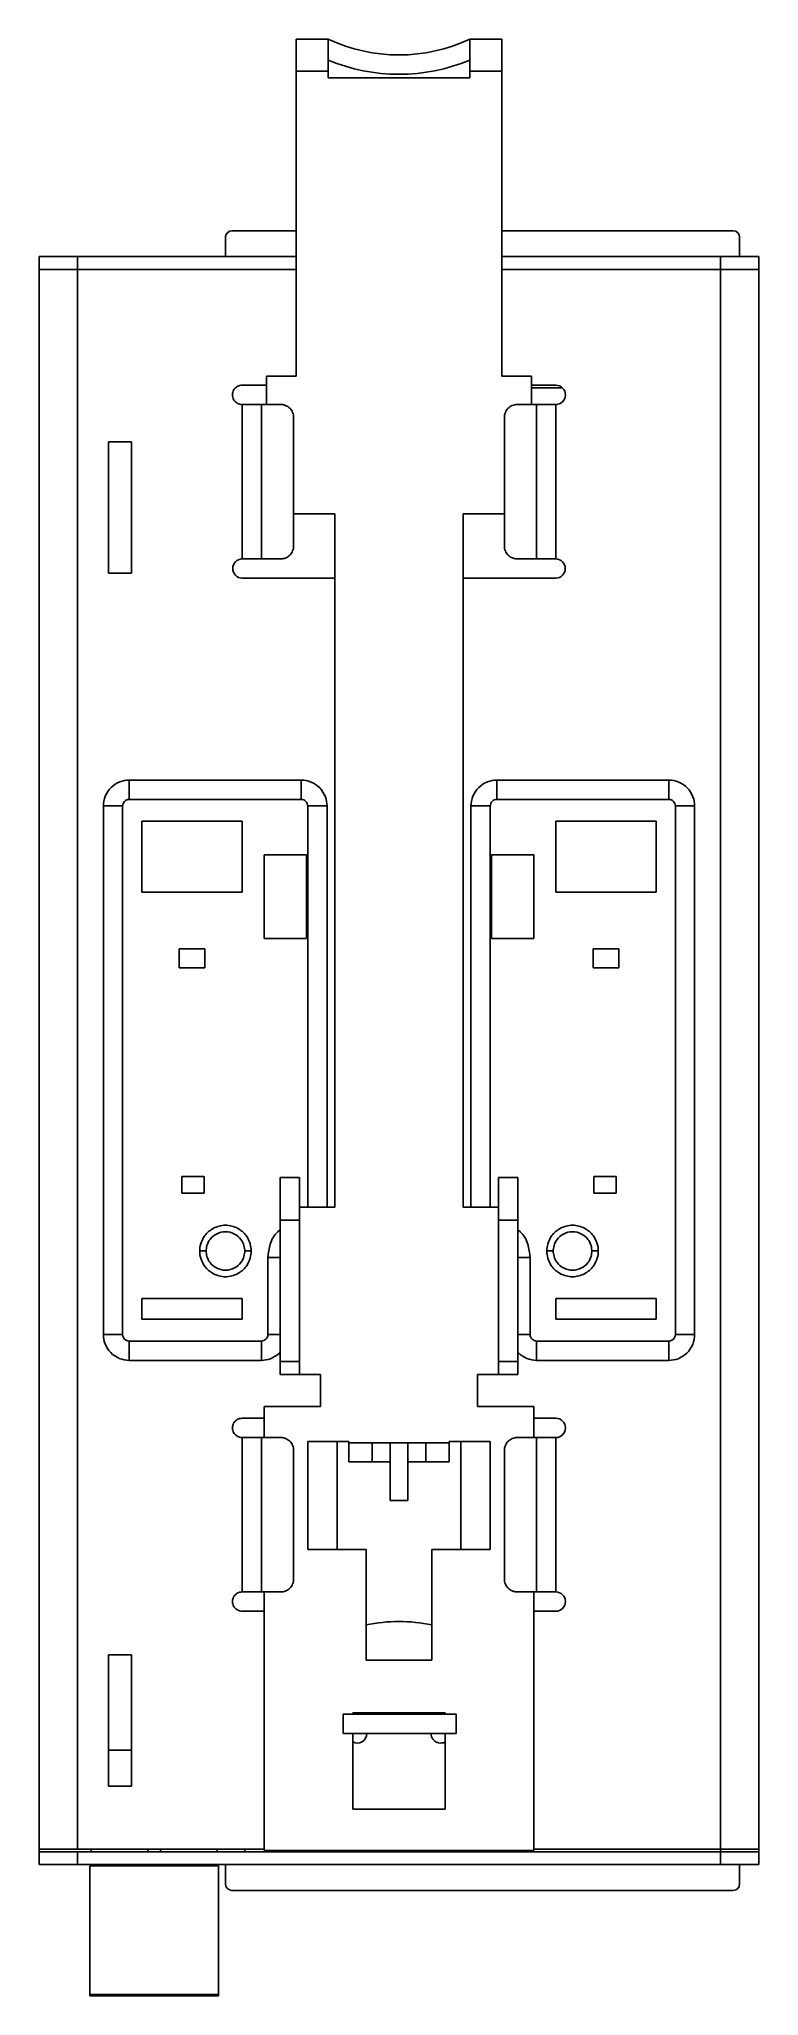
# Model space of a CAD drawing. Header units: millimetres. Extents: x 4 to 60, y 4 to 156.
import ezdxf

# ---------------------------------------------------------------- set-up
doc = ezdxf.new("R2010")
doc.units = ezdxf.units.MM

msp = doc.modelspace()

# ---------------------------------------------------------------- linework, layer by layer
at = {"color": 7, "linetype": 'Continuous', "lineweight": 25}
for p, q in [((26.7, 156.3), (24.2, 156.3)), ((24.2, 156.3), (24.2, 153.8)), ((26.7, 156.3), (26.68, 156.25)), ((26.7, 156.25), (26.68, 156.25)), ((26.7, 153.8), (26.7, 156.25)), ((40.2, 156.3), (37.7, 156.3)), ((37.7, 156.3), (37.72, 156.25)), ((37.72, 156.25), (37.7, 156.25)), ((37.7, 156.25), (37.7, 153.8)), ((40.2, 153.8), (40.2, 156.3)), ((24.2, 153.8), (24.2, 130.1)), ((24.2, 153.8), (26.7, 153.8)), ((26.7, 153.3), (26.7, 153.8)), ((37.7, 153.8), (37.7, 153.3)), ((37.7, 153.8), (40.2, 153.8)), ((40.2, 130.1), (40.2, 153.8)), ((37.7, 153.3), (26.7, 153.3)), ((18.7, 140.9), (18.7, 139.4)), ((24.2, 141.4), (19.2, 141.4)), ((58.2, 141.4), (40.2, 141.4)), ((58.7, 140.9), (58.7, 139.4)), ((4.2, 138.4), (4.2, 139.4)), ((7.2, 139.4), (4.2, 139.4)), ((7.2, 139.4), (7.2, 138.4)), ((24.2, 139.4), (7.2, 139.4)), ((57.2, 139.4), (40.2, 139.4)), ((57.2, 138.4), (57.2, 139.4)), ((60.2, 139.4), (57.2, 139.4)), ((60.2, 139.4), (60.2, 138.4)), ((7.2, 138.4), (4.2, 138.4)), ((4.2, 138.4), (4.2, 15.6)), ((24.2, 138.4), (7.2, 138.4)), ((7.2, 138.4), (7.2, 15.6)), ((57.2, 138.4), (40.2, 138.4)), ((60.2, 138.4), (57.2, 138.4)), ((57.2, 138.4), (57.2, 15.6)), ((60.2, 138.4), (60.2, 15.6)), ((21.9, 129.4), (20, 129.4)), ((21.9, 130.1), (21.9, 127.9)), ((24.2, 130.1), (21.9, 130.1)), ((42.5, 130.1), (40.2, 130.1)), ((42.5, 127.9), (42.5, 130.1)), ((44.4, 129.4), (42.5, 129.4)), ((20, 127.9), (20, 115.9)), ((21.5, 127.9), (21.5, 115.9)), ((21.5, 127.9), (23, 127.9)), ((41.4, 127.9), (42.9, 127.9)), ((44.91, 129.2), (42.5, 129.2)), ((42.9, 115.9), (42.9, 127.9)), ((44.4, 127.9), (44.4, 115.9)), ((24, 126.9), (24, 116.9)), ((40.4, 116.9), (40.4, 126.9)), ((9.6, 125), (9.6, 114.8)), ((11.4, 125), (9.6, 125)), ((11.4, 114.8), (11.4, 125)), ((24, 119.4), (27.2, 119.4)), ((27.2, 119.4), (27.2, 65.5)), ((37.2, 119.4), (40.4, 119.4)), ((37.2, 65.5), (37.2, 119.4)), ((23, 115.9), (21.5, 115.9)), ((42.9, 115.9), (41.4, 115.9)), ((9.6, 114.8), (11.4, 114.8)), ((20, 114.4), (27.2, 114.4)), ((37.2, 114.4), (44.4, 114.4)), ((24.6, 98.7), (11.2, 98.7)), ((24.6, 98.7), (24.6, 97.2)), ((53.2, 98.7), (39.8, 98.7)), ((53.2, 98.7), (53.2, 97.2)), ((9.2, 96.7), (9.2, 55.6)), ((9.2, 96.7), (10.7, 96.7)), ((10.7, 96.7), (10.7, 55.6)), ((24.6, 97.2), (11.2, 97.2)), ((26.6, 65.5), (26.6, 96.7)), ((37.8, 96.7), (37.8, 65.5)), ((37.8, 96.7), (39.3, 96.7)), ((53.2, 97.2), (39.8, 97.2)), ((53.7, 55.6), (53.7, 96.7)), ((55.2, 55.6), (55.2, 96.7)), ((12.2, 95.5), (12.2, 90)), ((20, 95.5), (12.2, 95.5)), ((20, 90), (20, 95.5)), ((44.4, 95.5), (44.4, 90)), ((52.2, 95.5), (44.4, 95.5)), ((52.2, 90), (52.2, 95.5)), ((21.7, 92.9), (21.7, 86.4)), ((25, 92.9), (21.7, 92.9)), ((25, 86.4), (25, 92.9)), ((39.4, 92.9), (39.4, 86.4)), ((42.7, 92.9), (39.4, 92.9)), ((42.7, 86.4), (42.7, 92.9)), ((12.2, 90), (20, 90)), ((44.4, 90), (52.2, 90)), ((15.1, 85.6), (15.1, 84.1)), ((17.1, 85.6), (15.1, 85.6)), ((17.1, 84.1), (17.1, 85.6)), ((21.7, 86.4), (25, 86.4)), ((39.4, 86.4), (42.7, 86.4)), ((47.3, 85.6), (47.3, 84.1)), ((49.3, 85.6), (47.3, 85.6)), ((49.3, 84.1), (49.3, 85.6)), ((15.1, 84.1), (17.1, 84.1)), ((47.3, 84.1), (49.3, 84.1)), ((15.31, 67.89), (15.31, 66.6)), ((17.04, 67.89), (15.31, 67.89)), ((17.04, 66.6), (17.04, 67.89)), ((22.95, 67.8), (22.95, 64.5)), ((24.45, 67.8), (22.95, 67.8)), ((24.45, 67.8), (24.45, 64.5)), ((41.45, 67.8), (39.95, 67.8)), ((39.95, 64.5), (39.95, 67.8)), ((41.45, 64.5), (41.45, 67.8)), ((47.36, 67.89), (47.36, 66.6)), ((49.09, 67.89), (47.36, 67.89)), ((49.09, 66.6), (49.09, 67.89)), ((15.31, 66.6), (17.04, 66.6)), ((27.2, 65.5), (24.45, 65.5)), ((39.95, 65.5), (37.2, 65.5)), ((47.36, 66.6), (49.09, 66.6)), ((22.95, 64.5), (24.45, 64.5)), ((22.95, 64.5), (22.95, 53.5)), ((24.45, 64.5), (24.45, 53.5)), ((39.95, 53.5), (39.95, 64.5)), ((41.45, 64.5), (39.95, 64.5)), ((41.45, 53.5), (41.45, 64.5)), ((22, 55.6), (22, 61.6)), ((42.4, 61.6), (42.4, 55.6)), ((12.2, 58.4), (12.2, 56.8)), ((20, 58.4), (12.2, 58.4)), ((20, 56.8), (20, 58.4)), ((44.4, 58.4), (44.4, 56.8)), ((52.2, 58.4), (44.4, 58.4)), ((52.2, 56.8), (52.2, 58.4)), ((12.2, 56.8), (20, 56.8)), ((44.4, 56.8), (52.2, 56.8)), ((11.2, 55.1), (21.5, 55.1)), ((11.2, 53.6), (11.2, 55.1)), ((42.9, 55.1), (53.2, 55.1)), ((42.9, 53.6), (42.9, 55.1)), ((55.2, 55.6), (53.7, 55.6)), ((11.2, 53.6), (21.5, 53.6)), ((22.9, 54.17), (22.95, 54.23)), ((24.45, 53.5), (22.95, 53.5)), ((22.95, 53.5), (22.95, 52.5)), ((24.45, 53.5), (24.45, 52.5)), ((41.45, 53.5), (39.95, 53.5)), ((39.95, 52.5), (39.95, 53.5)), ((41.45, 52.5), (41.45, 53.5)), ((42.9, 53.6), (53.2, 53.6)), ((22.95, 52.5), (24.45, 52.5)), ((24.45, 52.5), (26.1, 52.5)), ((26.1, 52.5), (26.1, 50)), ((38.3, 50), (38.3, 52.5)), ((38.3, 52.5), (39.95, 52.5)), ((41.45, 52.5), (39.95, 52.5)), ((21.7, 49.1), (20, 49.1)), ((21.7, 50), (21.7, 47.6)), ((26.1, 50), (21.7, 50)), ((42.7, 50), (38.3, 50)), ((42.7, 47.6), (42.7, 50)), ((44.4, 49.1), (42.7, 49.1)), ((20, 47.6), (20, 35.6)), ((21.5, 47.6), (21.5, 35.6)), ((21.5, 47.6), (23, 47.6)), ((25.1, 47.3), (28.3, 47.3)), ((25.1, 38.9), (25.1, 47.3)), ((27.4, 38.9), (27.4, 47.3)), ((28.3, 47.2), (28.3, 47.3)), ((28.3, 45.7), (28.3, 47.2)), ((28.3, 47.2), (30.1, 47.2)), ((30.1, 45.7), (30.1, 47.2)), ((30.1, 47.2), (31.5, 47.2)), ((31.5, 47.2), (31.5, 42.7)), ((31.5, 47.2), (32.9, 47.2)), ((32.9, 47.2), (32.9, 42.7)), ((32.9, 47.2), (34.3, 47.2)), ((34.3, 45.7), (34.3, 47.2)), ((34.3, 47.2), (36.1, 47.2)), ((36.1, 47.3), (39.3, 47.3)), ((36.1, 47.3), (36.1, 47.2)), ((36.1, 45.7), (36.1, 47.2)), ((37, 47.3), (37, 38.9)), ((39.3, 47.3), (39.3, 38.9)), ((41.4, 47.6), (42.9, 47.6)), ((42.9, 35.6), (42.9, 47.6)), ((44.4, 47.6), (44.4, 35.6)), ((24, 46.6), (24, 36.6)), ((28.3, 45.7), (30.1, 45.7)), ((30.1, 45.7), (31.5, 45.7)), ((32.9, 45.7), (34.3, 45.7)), ((34.3, 45.7), (36.1, 45.7)), ((40.4, 36.6), (40.4, 46.6)), ((32.9, 42.7), (31.5, 42.7)), ((29.65, 38.9), (25.1, 38.9)), ((29.65, 30.3), (29.65, 38.9)), ((34.75, 38.9), (34.75, 30.3)), ((39.3, 38.9), (34.75, 38.9)), ((23, 35.6), (21.5, 35.6)), ((21.7, 35.6), (21.7, 15.5)), ((42.9, 35.6), (41.4, 35.6)), ((42.7, 15.5), (42.7, 35.6)), ((20, 34.1), (21.7, 34.1)), ((42.7, 34.1), (44.4, 34.1)), ((9.6, 30.7), (9.6, 20.5)), ((11.4, 30.7), (9.6, 30.7)), ((11.4, 20.5), (11.4, 30.7)), ((34.75, 30.3), (29.65, 30.3)), ((27.85, 24.6), (27.85, 26.1)), ((28.6, 26.2), (35.8, 26.2)), ((28.6, 26.1), (28.6, 26.2)), ((35.8, 26.2), (35.8, 26.1)), ((36.65, 26.1), (36.65, 24.6)), ((28.6, 18.7), (28.6, 24.6)), ((35.8, 24.6), (35.8, 18.7)), ((11.4, 23.3), (9.6, 23.3)), ((9.6, 20.5), (11.4, 20.5)), ((35.8, 18.7), (28.6, 18.7)), ((4.2, 15.6), (4.2, 15.4)), ((7.2, 15.6), (4.2, 15.6)), ((4.2, 14.4), (4.2, 15.4)), ((4.2, 15.4), (7.2, 15.4)), ((21.7, 15.6), (7.2, 15.6)), ((7.2, 15.4), (7.2, 14.4)), ((7.2, 15.4), (57.2, 15.4)), ((8.25, 15.6), (8.25, 15.4)), ((12.65, 15.4), (12.65, 15.6)), ((13.65, 15.6), (13.65, 15.4)), ((18.05, 15.4), (18.05, 15.6)), ((20.2, 15.4), (20.2, 15.6)), ((21.7, 15.5), (42.7, 15.5)), ((57.2, 15.6), (42.7, 15.6)), ((57.2, 15.6), (57.2, 15.4)), ((60.2, 15.6), (57.2, 15.6)), ((57.2, 14.4), (57.2, 15.4)), ((57.2, 15.4), (60.2, 15.4)), ((60.2, 15.6), (60.2, 15.4)), ((60.2, 15.4), (60.2, 14.4)), ((4.2, 14.4), (7.2, 14.4)), ((7.2, 14.4), (57.2, 14.4)), ((8.15, 4.3), (8.15, 14.3)), ((8.15, 14.3), (18.15, 14.3)), ((8.25, 14.4), (8.25, 14.3)), ((12.65, 14.3), (12.65, 14.4)), ((13.65, 14.4), (13.65, 14.3)), ((18.05, 14.3), (18.05, 14.4)), ((18.15, 4.3), (18.15, 14.3)), ((18.7, 12.9), (18.7, 14.4)), ((57.2, 14.4), (60.2, 14.4)), ((58.7, 12.9), (58.7, 14.4)), ((19.2, 12.4), (58.2, 12.4)), ((18.15, 4.3), (8.15, 4.3)), ((8.15, 4.3), (8.15, 4.2)), ((8.15, 4.2), (18.15, 4.2)), ((18.15, 4.2), (18.15, 4.3))]:
    msp.add_line(p, q, dxfattribs=at)
at = {"color": 8, "linetype": 'Continuous', "lineweight": 25}
for p, q in [((25.1, 65.5), (25.1, 96.7)), ((39.3, 96.7), (39.3, 65.5)), ((41.45, 61.6), (42.4, 61.6)), ((22.95, 55.6), (22, 55.6))]:
    msp.add_line(p, q, dxfattribs=at)
at = {"color": 7, "linetype": 'Continuous', "lineweight": 25}
for centre, radius, start, end in [((32.2, 167.97), 12.9, 244.7634, 295.2366), ((32.2, 167.97), 14.4, 247.4883, 292.5117), ((19.2, 140.9), 0.5, 90, 180), ((58.2, 140.9), 0.5, 0, 90), ((44.4, 128.65), 0.75, 270, 90), ((20.02, 115.15), 0.75, 91.4697, 268.5298), ((44.38, 115.15), 0.75, 271.4702, 88.5303), ((44.4, 48.35), 0.75, 270, 90), ((44.4, 34.85), 0.75, 270, 90), ((32.2, 20.98), 12.32, 78.053, 101.947), ((28.95, 24.6), 0.75, 242.1819, 360), ((19.2, 12.9), 0.5, 180, 270), ((58.2, 12.9), 0.5, 270, 360)]:
    msp.add_arc(centre, radius, start, end, dxfattribs=at)
for points, knots in [([(20, 129.4), (19.94, 129.4), (19.87, 129.39), (19.71, 129.35), (19.63, 129.31), (19.47, 129.19), (19.39, 129.11), (19.28, 128.9), (19.25, 128.78), (19.25, 128.53), (19.28, 128.4), (19.39, 128.19), (19.47, 128.11), (19.63, 127.99), (19.71, 127.95), (19.87, 127.91), (19.94, 127.9), (20, 127.9)], [0, 0, 0, 0, 0.125, 0.125, 0.25, 0.25, 0.375, 0.375, 0.5, 0.5, 0.625, 0.625, 0.75, 0.75, 0.875, 0.875, 1, 1, 1, 1]), ([(20, 127.9), (20, 127.9), (20, 127.9), (20.02, 127.9), (20.04, 127.9), (20.07, 127.9), (20.13, 127.9), (20.24, 127.9), (20.43, 127.9), (20.66, 127.9), (20.89, 127.9), (21.11, 127.9), (21.3, 127.9), (21.43, 127.9), (21.5, 127.9)], [0, 0, 0, 0, 0.050276, 0.100122, 0.149848, 0.199769, 0.250192, 0.37489, 0.500052, 0.624749, 0.749911, 0.833414, 0.916292, 1, 1, 1, 1]), ([(23, 127.9), (23.03, 127.9), (23.1, 127.9), (23.2, 127.88), (23.29, 127.86), (23.41, 127.81), (23.56, 127.74), (23.71, 127.61), (23.84, 127.46), (23.93, 127.29), (23.99, 127.1), (24, 126.97), (24, 126.9)], [0, 0, 0, 0, 0.062865, 0.125117, 0.187367, 0.250227, 0.375195, 0.500152, 0.625118, 0.750076, 0.87504, 1, 1, 1, 1]), ([(40.4, 126.9), (40.4, 126.93), (40.4, 127), (40.42, 127.1), (40.44, 127.19), (40.49, 127.31), (40.56, 127.46), (40.69, 127.61), (40.84, 127.74), (41.01, 127.83), (41.2, 127.89), (41.33, 127.9), (41.4, 127.9)], [0, 0, 0, 0, 0.062865, 0.125117, 0.187367, 0.250227, 0.375195, 0.500152, 0.625118, 0.750076, 0.87504, 1, 1, 1, 1]), ([(44.4, 127.9), (44.4, 127.9), (44.36, 127.9), (44.21, 127.9), (44.1, 127.9), (43.82, 127.9), (43.66, 127.9), (43.29, 127.9), (43.1, 127.9), (42.9, 127.9)], [0, 0, 0, 0, 0.25, 0.25, 0.5, 0.5, 0.75, 0.75, 1, 1, 1, 1]), ([(20, 115.9), (20, 115.9), (20.04, 115.9), (20.19, 115.9), (20.3, 115.9), (20.58, 115.9), (20.74, 115.9), (21.11, 115.9), (21.3, 115.9), (21.5, 115.9)], [0, 0, 0, 0, 0.25, 0.25, 0.5, 0.5, 0.75, 0.75, 1, 1, 1, 1]), ([(24, 116.9), (24, 116.87), (24, 116.8), (23.98, 116.7), (23.96, 116.61), (23.91, 116.49), (23.84, 116.34), (23.71, 116.19), (23.56, 116.06), (23.39, 115.97), (23.2, 115.91), (23.07, 115.9), (23, 115.9)], [0, 0, 0, 0, 0.062865, 0.125117, 0.187367, 0.250227, 0.375195, 0.500152, 0.625118, 0.750076, 0.87504, 1, 1, 1, 1]), ([(41.4, 115.9), (41.37, 115.9), (41.3, 115.9), (41.2, 115.92), (41.11, 115.94), (40.99, 115.99), (40.84, 116.06), (40.69, 116.19), (40.56, 116.34), (40.47, 116.51), (40.41, 116.7), (40.4, 116.83), (40.4, 116.9)], [0, 0, 0, 0, 0.062865, 0.125117, 0.187367, 0.250227, 0.375195, 0.500152, 0.625118, 0.750076, 0.87504, 1, 1, 1, 1]), ([(44.4, 115.9), (44.4, 115.9), (44.4, 115.9), (44.38, 115.9), (44.36, 115.9), (44.33, 115.9), (44.27, 115.9), (44.16, 115.9), (43.97, 115.9), (43.74, 115.9), (43.51, 115.9), (43.29, 115.9), (43.1, 115.9), (42.97, 115.9), (42.9, 115.9)], [0, 0, 0, 0, 0.050276, 0.100122, 0.149848, 0.199769, 0.250192, 0.37489, 0.500052, 0.624749, 0.749911, 0.833414, 0.916292, 1, 1, 1, 1]), ([(11.2, 97.2), (11.2, 97.38), (11.2, 97.57), (11.2, 97.94), (11.2, 98.11), (11.2, 98.41), (11.2, 98.52), (11.2, 98.67), (11.2, 98.7), (11.2, 98.7)], [0, 0, 0, 0, 0.25, 0.25, 0.5, 0.5, 0.75, 0.75, 1, 1, 1, 1]), ([(39.8, 97.2), (39.8, 97.38), (39.8, 97.57), (39.8, 97.94), (39.8, 98.11), (39.8, 98.41), (39.8, 98.52), (39.8, 98.67), (39.8, 98.7), (39.8, 98.7)], [0, 0, 0, 0, 0.25, 0.25, 0.5, 0.5, 0.75, 0.75, 1, 1, 1, 1]), ([(10.7, 96.7), (10.7, 96.76), (10.71, 96.82), (10.76, 96.95), (10.8, 97), (10.9, 97.1), (10.95, 97.14), (11.08, 97.19), (11.14, 97.2), (11.2, 97.2)], [0, 0, 0, 0, 0.25, 0.25, 0.5, 0.5, 0.75, 0.75, 1, 1, 1, 1]), ([(24.6, 97.2), (24.66, 97.2), (24.72, 97.19), (24.85, 97.14), (24.9, 97.1), (25, 97), (25.04, 96.95), (25.09, 96.82), (25.1, 96.76), (25.1, 96.7)], [0, 0, 0, 0, 0.25, 0.25, 0.5, 0.5, 0.75, 0.75, 1, 1, 1, 1]), ([(25.1, 96.7), (25.28, 96.7), (25.47, 96.7), (25.84, 96.7), (26.01, 96.7), (26.31, 96.7), (26.42, 96.7), (26.57, 96.7), (26.6, 96.7), (26.6, 96.7)], [0, 0, 0, 0, 0.25, 0.25, 0.5, 0.5, 0.75, 0.75, 1, 1, 1, 1]), ([(39.3, 96.7), (39.3, 96.76), (39.31, 96.82), (39.36, 96.95), (39.4, 97), (39.5, 97.1), (39.55, 97.14), (39.68, 97.19), (39.74, 97.2), (39.8, 97.2)], [0, 0, 0, 0, 0.25, 0.25, 0.5, 0.5, 0.75, 0.75, 1, 1, 1, 1]), ([(53.2, 97.2), (53.26, 97.2), (53.32, 97.19), (53.45, 97.14), (53.5, 97.1), (53.6, 97), (53.64, 96.95), (53.69, 96.82), (53.7, 96.76), (53.7, 96.7)], [0, 0, 0, 0, 0.25, 0.25, 0.5, 0.5, 0.75, 0.75, 1, 1, 1, 1]), ([(53.7, 96.7), (53.88, 96.7), (54.07, 96.7), (54.44, 96.7), (54.61, 96.7), (54.91, 96.7), (55.02, 96.7), (55.17, 96.7), (55.2, 96.7), (55.2, 96.7)], [0, 0, 0, 0, 0.25, 0.25, 0.5, 0.5, 0.75, 0.75, 1, 1, 1, 1]), ([(20.7, 62.1), (20.7, 62.27), (20.68, 62.46), (20.56, 62.86), (20.46, 63.09), (20.14, 63.51), (19.92, 63.72), (19.36, 64.01), (19.03, 64.1), (18.37, 64.1), (18.04, 64.01), (17.48, 63.72), (17.26, 63.51), (16.94, 63.09), (16.84, 62.86), (16.72, 62.46), (16.7, 62.27), (16.7, 62.1)], [0, 0, 0, 0, 0.125, 0.125, 0.25, 0.25, 0.375, 0.375, 0.5, 0.5, 0.625, 0.625, 0.75, 0.75, 0.875, 0.875, 1, 1, 1, 1]), ([(47.7, 62.1), (47.7, 62.27), (47.68, 62.46), (47.56, 62.86), (47.46, 63.09), (47.14, 63.51), (46.92, 63.72), (46.36, 64.01), (46.03, 64.1), (45.37, 64.1), (45.04, 64.01), (44.48, 63.72), (44.26, 63.51), (43.94, 63.09), (43.84, 62.86), (43.72, 62.46), (43.7, 62.27), (43.7, 62.1)], [0, 0, 0, 0, 0.125, 0.125, 0.25, 0.25, 0.375, 0.375, 0.5, 0.5, 0.625, 0.625, 0.75, 0.75, 0.875, 0.875, 1, 1, 1, 1]), ([(17.2, 62.1), (17.2, 62.22), (17.22, 62.37), (17.3, 62.67), (17.38, 62.84), (17.62, 63.16), (17.79, 63.31), (18.2, 63.53), (18.45, 63.6), (18.95, 63.6), (19.2, 63.53), (19.61, 63.31), (19.78, 63.16), (20.02, 62.84), (20.1, 62.67), (20.18, 62.37), (20.2, 62.22), (20.2, 62.1)], [0, 0, 0, 0, 0.125, 0.125, 0.25, 0.25, 0.375, 0.375, 0.5, 0.5, 0.625, 0.625, 0.75, 0.75, 0.875, 0.875, 1, 1, 1, 1]), ([(44.2, 62.1), (44.2, 62.22), (44.22, 62.37), (44.3, 62.67), (44.38, 62.84), (44.62, 63.16), (44.79, 63.31), (45.2, 63.53), (45.45, 63.6), (45.95, 63.6), (46.2, 63.53), (46.61, 63.31), (46.78, 63.16), (47.02, 62.84), (47.1, 62.67), (47.18, 62.37), (47.2, 62.22), (47.2, 62.1)], [0, 0, 0, 0, 0.125, 0.125, 0.25, 0.25, 0.375, 0.375, 0.5, 0.5, 0.625, 0.625, 0.75, 0.75, 0.875, 0.875, 1, 1, 1, 1]), ([(16.7, 62.1), (16.7, 61.93), (16.72, 61.74), (16.84, 61.34), (16.94, 61.11), (17.26, 60.69), (17.48, 60.48), (18.04, 60.19), (18.37, 60.1), (19.03, 60.1), (19.36, 60.19), (19.92, 60.48), (20.14, 60.69), (20.46, 61.11), (20.56, 61.34), (20.68, 61.74), (20.7, 61.93), (20.7, 62.1)], [0, 0, 0, 0, 0.125, 0.125, 0.25, 0.25, 0.375, 0.375, 0.5, 0.5, 0.625, 0.625, 0.75, 0.75, 0.875, 0.875, 1, 1, 1, 1]), ([(16.7, 62.1), (16.7, 62.1), (16.71, 62.1), (16.76, 62.1), (16.8, 62.1), (16.9, 62.1), (16.95, 62.1), (17.08, 62.1), (17.14, 62.1), (17.2, 62.1)], [0, 0, 0, 0, 0.25, 0.25, 0.5, 0.5, 0.75, 0.75, 1, 1, 1, 1]), ([(20.2, 62.1), (20.2, 61.97), (20.18, 61.83), (20.1, 61.53), (20.02, 61.36), (19.78, 61.04), (19.61, 60.89), (19.2, 60.67), (18.95, 60.6), (18.45, 60.6), (18.2, 60.67), (17.79, 60.89), (17.62, 61.04), (17.38, 61.36), (17.3, 61.53), (17.22, 61.83), (17.2, 61.97), (17.2, 62.1)], [0, 0, 0, 0, 0.125, 0.125, 0.25, 0.25, 0.375, 0.375, 0.5, 0.5, 0.625, 0.625, 0.75, 0.75, 0.875, 0.875, 1, 1, 1, 1]), ([(20.7, 62.1), (20.7, 62.1), (20.69, 62.1), (20.64, 62.1), (20.6, 62.1), (20.5, 62.1), (20.45, 62.1), (20.32, 62.1), (20.26, 62.1), (20.2, 62.1)], [0, 0, 0, 0, 0.25, 0.25, 0.5, 0.5, 0.75, 0.75, 1, 1, 1, 1]), ([(43.7, 62.1), (43.7, 61.93), (43.72, 61.74), (43.84, 61.34), (43.94, 61.11), (44.26, 60.69), (44.48, 60.48), (45.04, 60.19), (45.37, 60.1), (46.03, 60.1), (46.36, 60.19), (46.92, 60.48), (47.14, 60.69), (47.46, 61.11), (47.56, 61.34), (47.68, 61.74), (47.7, 61.93), (47.7, 62.1)], [0, 0, 0, 0, 0.125, 0.125, 0.25, 0.25, 0.375, 0.375, 0.5, 0.5, 0.625, 0.625, 0.75, 0.75, 0.875, 0.875, 1, 1, 1, 1]), ([(43.7, 62.1), (43.7, 62.1), (43.71, 62.1), (43.76, 62.1), (43.8, 62.1), (43.9, 62.1), (43.95, 62.1), (44.08, 62.1), (44.14, 62.1), (44.2, 62.1)], [0, 0, 0, 0, 0.25, 0.25, 0.5, 0.5, 0.75, 0.75, 1, 1, 1, 1]), ([(47.2, 62.1), (47.2, 61.97), (47.18, 61.83), (47.1, 61.53), (47.02, 61.36), (46.78, 61.04), (46.61, 60.89), (46.2, 60.67), (45.95, 60.6), (45.45, 60.6), (45.2, 60.67), (44.79, 60.89), (44.62, 61.04), (44.38, 61.36), (44.3, 61.53), (44.22, 61.83), (44.2, 61.97), (44.2, 62.1)], [0, 0, 0, 0, 0.125, 0.125, 0.25, 0.25, 0.375, 0.375, 0.5, 0.5, 0.625, 0.625, 0.75, 0.75, 0.875, 0.875, 1, 1, 1, 1]), ([(47.7, 62.1), (47.7, 62.1), (47.69, 62.1), (47.64, 62.1), (47.6, 62.1), (47.5, 62.1), (47.45, 62.1), (47.32, 62.1), (47.26, 62.1), (47.2, 62.1)], [0, 0, 0, 0, 0.25, 0.25, 0.5, 0.5, 0.75, 0.75, 1, 1, 1, 1]), ([(10.7, 55.6), (10.52, 55.6), (10.33, 55.6), (9.96, 55.6), (9.79, 55.6), (9.49, 55.6), (9.38, 55.6), (9.23, 55.6), (9.2, 55.6), (9.2, 55.6)], [0, 0, 0, 0, 0.25, 0.25, 0.5, 0.5, 0.75, 0.75, 1, 1, 1, 1]), ([(11.2, 55.1), (11.14, 55.1), (11.08, 55.11), (10.95, 55.16), (10.9, 55.2), (10.8, 55.3), (10.76, 55.35), (10.71, 55.48), (10.7, 55.54), (10.7, 55.6)], [0, 0, 0, 0, 0.25, 0.25, 0.5, 0.5, 0.75, 0.75, 1, 1, 1, 1]), ([(22, 55.6), (22, 55.54), (21.99, 55.48), (21.94, 55.35), (21.9, 55.3), (21.8, 55.2), (21.75, 55.16), (21.62, 55.11), (21.56, 55.1), (21.5, 55.1)], [0, 0, 0, 0, 0.25, 0.25, 0.5, 0.5, 0.75, 0.75, 1, 1, 1, 1]), ([(21.5, 55.1), (21.5, 54.92), (21.5, 54.73), (21.5, 54.36), (21.5, 54.19), (21.5, 53.89), (21.5, 53.78), (21.5, 53.63), (21.5, 53.6), (21.5, 53.6)], [0, 0, 0, 0, 0.25, 0.25, 0.5, 0.5, 0.75, 0.75, 1, 1, 1, 1]), ([(42.9, 55.1), (42.84, 55.1), (42.78, 55.11), (42.65, 55.16), (42.6, 55.2), (42.5, 55.3), (42.46, 55.35), (42.41, 55.48), (42.4, 55.54), (42.4, 55.6)], [0, 0, 0, 0, 0.25, 0.25, 0.5, 0.5, 0.75, 0.75, 1, 1, 1, 1]), ([(53.7, 55.6), (53.7, 55.54), (53.69, 55.48), (53.64, 55.35), (53.6, 55.3), (53.5, 55.2), (53.45, 55.16), (53.32, 55.11), (53.26, 55.1), (53.2, 55.1)], [0, 0, 0, 0, 0.25, 0.25, 0.5, 0.5, 0.75, 0.75, 1, 1, 1, 1]), ([(53.2, 55.1), (53.2, 54.92), (53.2, 54.73), (53.2, 54.36), (53.2, 54.19), (53.2, 53.89), (53.2, 53.78), (53.2, 53.63), (53.2, 53.6), (53.2, 53.6)], [0, 0, 0, 0, 0.25, 0.25, 0.5, 0.5, 0.75, 0.75, 1, 1, 1, 1]), ([(20, 49.1), (19.94, 49.1), (19.87, 49.09), (19.71, 49.05), (19.63, 49.01), (19.47, 48.89), (19.39, 48.81), (19.28, 48.6), (19.25, 48.48), (19.25, 48.23), (19.28, 48.1), (19.39, 47.89), (19.47, 47.81), (19.63, 47.69), (19.71, 47.65), (19.87, 47.61), (19.94, 47.6), (20, 47.6)], [0, 0, 0, 0, 0.125, 0.125, 0.25, 0.25, 0.375, 0.375, 0.5, 0.5, 0.625, 0.625, 0.75, 0.75, 0.875, 0.875, 1, 1, 1, 1]), ([(20, 47.6), (20, 47.6), (20, 47.6), (20.02, 47.6), (20.04, 47.6), (20.07, 47.6), (20.13, 47.6), (20.24, 47.6), (20.43, 47.6), (20.66, 47.6), (20.89, 47.6), (21.11, 47.6), (21.3, 47.6), (21.43, 47.6), (21.5, 47.6)], [0, 0, 0, 0, 0.050276, 0.100122, 0.149848, 0.199769, 0.250192, 0.37489, 0.500052, 0.624749, 0.749911, 0.833414, 0.916292, 1, 1, 1, 1]), ([(23, 47.6), (23.03, 47.6), (23.1, 47.6), (23.2, 47.58), (23.29, 47.56), (23.41, 47.51), (23.56, 47.44), (23.71, 47.31), (23.84, 47.16), (23.93, 46.99), (23.99, 46.8), (24, 46.67), (24, 46.6)], [0, 0, 0, 0, 0.062865, 0.125117, 0.187367, 0.250227, 0.375195, 0.500152, 0.625118, 0.750076, 0.87504, 1, 1, 1, 1]), ([(40.4, 46.6), (40.4, 46.63), (40.4, 46.7), (40.42, 46.8), (40.44, 46.89), (40.49, 47.01), (40.56, 47.16), (40.69, 47.31), (40.84, 47.44), (41.01, 47.53), (41.2, 47.59), (41.33, 47.6), (41.4, 47.6)], [0, 0, 0, 0, 0.0628648, 0.1251168, 0.1873671, 0.2502273, 0.3751949, 0.5001515, 0.6251181, 0.7500758, 0.87504, 1, 1, 1, 1]), ([(44.4, 47.6), (44.4, 47.6), (44.36, 47.6), (44.21, 47.6), (44.1, 47.6), (43.82, 47.6), (43.66, 47.6), (43.29, 47.6), (43.1, 47.6), (42.9, 47.6)], [0, 0, 0, 0, 0.25, 0.25, 0.5, 0.5, 0.75, 0.75, 1, 1, 1, 1]), ([(24, 36.6), (24, 36.57), (24, 36.5), (23.98, 36.4), (23.96, 36.31), (23.91, 36.19), (23.84, 36.04), (23.71, 35.89), (23.56, 35.76), (23.39, 35.67), (23.2, 35.61), (23.07, 35.6), (23, 35.6)], [0, 0, 0, 0, 0.062865, 0.125117, 0.187367, 0.250227, 0.375195, 0.500152, 0.625118, 0.750076, 0.87504, 1, 1, 1, 1]), ([(41.4, 35.6), (41.37, 35.6), (41.3, 35.6), (41.2, 35.62), (41.11, 35.64), (40.99, 35.69), (40.84, 35.76), (40.69, 35.89), (40.56, 36.04), (40.47, 36.21), (40.41, 36.4), (40.4, 36.53), (40.4, 36.6)], [0, 0, 0, 0, 0.062865, 0.125117, 0.187367, 0.250227, 0.375195, 0.500152, 0.625118, 0.750076, 0.87504, 1, 1, 1, 1]), ([(20, 35.6), (19.94, 35.6), (19.87, 35.59), (19.71, 35.55), (19.63, 35.51), (19.47, 35.39), (19.39, 35.31), (19.28, 35.1), (19.25, 34.98), (19.25, 34.73), (19.28, 34.6), (19.39, 34.39), (19.47, 34.31), (19.63, 34.19), (19.71, 34.15), (19.87, 34.11), (19.94, 34.1), (20, 34.1)], [0, 0, 0, 0, 0.125, 0.125, 0.25, 0.25, 0.375, 0.375, 0.5, 0.5, 0.625, 0.625, 0.75, 0.75, 0.875, 0.875, 1, 1, 1, 1]), ([(20, 35.6), (20, 35.6), (20.04, 35.6), (20.19, 35.6), (20.3, 35.6), (20.58, 35.6), (20.74, 35.6), (21.11, 35.6), (21.3, 35.6), (21.5, 35.6)], [0, 0, 0, 0, 0.25, 0.25, 0.5, 0.5, 0.75, 0.75, 1, 1, 1, 1]), ([(44.4, 35.6), (44.4, 35.6), (44.4, 35.6), (44.38, 35.6), (44.36, 35.6), (44.33, 35.6), (44.27, 35.6), (44.16, 35.6), (43.97, 35.6), (43.74, 35.6), (43.51, 35.6), (43.29, 35.6), (43.1, 35.6), (42.97, 35.6), (42.9, 35.6)], [0, 0, 0, 0, 0.0502759, 0.1001217, 0.1498482, 0.1997686, 0.2501924, 0.3748896, 0.5000516, 0.6247489, 0.7499109, 0.833414, 0.9162915, 1, 1, 1, 1]), ([(36.65, 26.1), (35.28, 26.1), (33.77, 26.1), (30.75, 26.1), (29.23, 26.1), (27.85, 26.1)], [0, 0, 0, 0, 0.5, 0.5, 1, 1, 1, 1]), ([(36.65, 24.6), (36.55, 24.6), (36.36, 24.6), (36.06, 24.6), (35.75, 24.6), (35.45, 24.6), (35.14, 24.6), (34.83, 24.6), (34.25, 24.6), (33.4, 24.6), (32.26, 24.6), (31.13, 24.6), (30.19, 24.6), (29.45, 24.6), (28.91, 24.6), (28.37, 24.6), (28.02, 24.6), (27.85, 24.6)], [0, 0, 0, 0, 0.03579, 0.071503, 0.107171, 0.142828, 0.178506, 0.214239, 0.250058, 0.374973, 0.500009, 0.624924, 0.74996, 0.812536, 0.87495, 0.937379, 1, 1, 1, 1]), ([(34.7, 24.6), (34.71, 24.52), (34.72, 24.35), (34.85, 24.12), (35.04, 23.95), (35.28, 23.85), (35.54, 23.85), (35.72, 23.88), (35.79, 23.94), (35.8, 23.94)], [0, 0, 0, 0, 0.163802, 0.327605, 0.491407, 0.65521, 0.819013, 0.982815, 1, 1, 1, 1])]:
    msp.add_open_spline(points, degree=3, knots=knots, dxfattribs=at)
for points in [[(9.35, 97.46), (9.25, 97.21), (9.2, 96.94), (9.2, 96.7)], [(9.8, 98.13), (9.61, 97.94), (9.45, 97.7), (9.35, 97.46)], [(10.49, 98.57), (10.24, 98.47), (10, 98.32), (9.8, 98.13)], [(11.2, 98.7), (10.97, 98.7), (10.73, 98.66), (10.49, 98.57)], [(25.36, 98.55), (25.11, 98.65), (24.84, 98.7), (24.6, 98.7)], [(26.03, 98.1), (25.84, 98.29), (25.6, 98.45), (25.36, 98.55)], [(26.47, 97.41), (26.37, 97.66), (26.22, 97.9), (26.03, 98.1)], [(26.6, 96.7), (26.6, 96.93), (26.56, 97.17), (26.47, 97.41)], [(37.95, 97.46), (37.85, 97.21), (37.8, 96.94), (37.8, 96.7)], [(38.4, 98.13), (38.21, 97.94), (38.05, 97.7), (37.95, 97.46)], [(39.09, 98.57), (38.84, 98.47), (38.6, 98.32), (38.4, 98.13)], [(39.8, 98.7), (39.57, 98.7), (39.33, 98.66), (39.09, 98.57)], [(53.96, 98.55), (53.71, 98.65), (53.44, 98.7), (53.2, 98.7)], [(54.63, 98.1), (54.44, 98.29), (54.2, 98.45), (53.96, 98.55)], [(55.07, 97.41), (54.97, 97.66), (54.82, 97.9), (54.63, 98.1)], [(55.2, 96.7), (55.2, 96.93), (55.16, 97.17), (55.07, 97.41)], [(9.2, 55.6), (9.2, 55.37), (9.24, 55.13), (9.33, 54.89)], [(9.33, 54.89), (9.43, 54.64), (9.58, 54.4), (9.77, 54.2)], [(54.6, 54.17), (54.79, 54.36), (54.95, 54.6), (55.05, 54.84)], [(55.05, 54.84), (55.15, 55.09), (55.2, 55.36), (55.2, 55.6)], [(9.77, 54.2), (9.96, 54.01), (10.2, 53.85), (10.44, 53.75)], [(10.44, 53.75), (10.69, 53.65), (10.96, 53.6), (11.2, 53.6)], [(21.5, 53.6), (21.73, 53.6), (21.97, 53.64), (22.21, 53.73)], [(22.21, 53.73), (22.46, 53.83), (22.7, 53.98), (22.9, 54.17)], [(22.21, 53.73), (22.21, 53.73), (22.21, 53.73), (22.21, 53.73)], [(41.47, 54.2), (41.66, 54.01), (41.9, 53.85), (42.14, 53.75)], [(42.14, 53.75), (42.39, 53.65), (42.66, 53.6), (42.9, 53.6)], [(53.2, 53.6), (53.43, 53.6), (53.67, 53.64), (53.91, 53.73)], [(53.91, 53.73), (54.16, 53.83), (54.4, 53.98), (54.6, 54.17)]]:
    msp.add_open_spline(points, degree=3, dxfattribs=at)
at = {"color": 8, "linetype": 'Continuous', "lineweight": 25}
for points, knots in [([(22.95, 63.74), (22.89, 63.69), (22.52, 63.43), (22.12, 62.66), (22.04, 61.95), (22, 61.6)], [0, 0, 0, 0, 0.098942, 0.564736, 1, 1, 1, 1]), ([(42.4, 61.6), (42.36, 61.95), (42.28, 62.66), (41.88, 63.43), (41.51, 63.69), (41.45, 63.74)], [0, 0, 0, 0, 0.435264, 0.901058, 1, 1, 1, 1]), ([(22, 61.6), (22.2, 61.6), (22.55, 61.6), (22.83, 61.6), (22.95, 61.6)], [0, 0, 0, 0, 0.564148, 1, 1, 1, 1]), ([(42.4, 55.6), (42.2, 55.6), (41.85, 55.6), (41.57, 55.6), (41.45, 55.6)], [0, 0, 0, 0, 0.564146, 1, 1, 1, 1])]:
    msp.add_open_spline(points, degree=3, knots=knots, dxfattribs=at)

doc.saveas('drawing.dxf')
